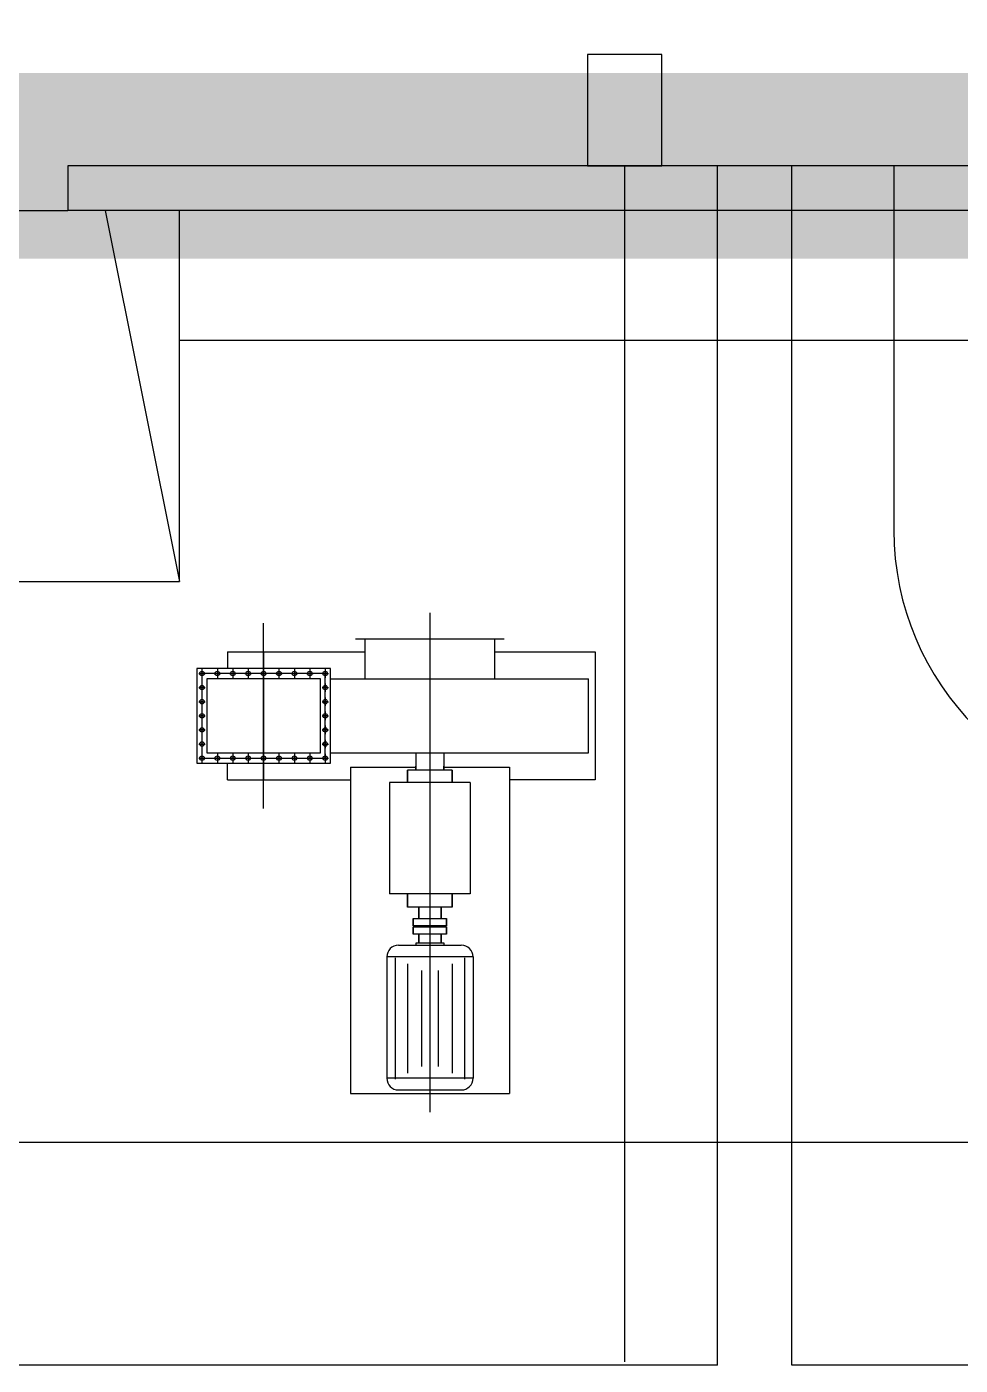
# Model space of a CAD drawing. Extents: x -170 to 1091, y -90 to 504.
# Drawn here: x 185.73 to 190.76, y 76.24 to 83.45 of the extents above; entities that cross this region are included whole.
import ezdxf

# ---------------------------------------------------------------- set-up
doc = ezdxf.new("R2010")
doc.units = 0
doc.header["$LTSCALE"] = 1000
doc.linetypes.add('PF_CENTER', pattern=[400, 250, -50, 50, -50])
doc.linetypes.add('PF_DIVIDE', pattern=[250, 100, -50, 0, -50, 0, -50])
doc.layers.get('0').update_dxf_attribs({"linetype": 'CONTINUOUS'})
for name, color, linetype in [('01', 7, 'CONTINUOUS'), ('02', 1, 'CONTINUOUS'), ('05', 4, 'PF_CENTER'), ('07', 6, 'PF_DIVIDE'), ('TKX', 3, 'CONTINUOUS')]:
    doc.layers.add(name, color=color, linetype=linetype)

msp = doc.modelspace()

# ---------------------------------------------------------------- linework, layer by layer
for p, q in [((188.3, 80.14835, 0), (187.5, 80.14835, 0)), ((187.55, 80.14835, 0), (187.55, 79.93535, 0)), ((188.25, 79.93535, 0), (188.25, 80.14835, 0)), ((187.364, 79.93535, 0), (188.75404, 79.93535, 0)), ((187.825, 79.53535, 0), (187.825, 79.44185, 0)), ((187.975, 79.53535, 0), (187.975, 79.44185, 0)), ((188.02, 79.44185, 0), (187.78, 79.44185, 0)), ((187.78, 79.37588, 0), (187.78, 79.44185, 0)), ((187.78, 79.44185, 0), (187.78, 79.37588, 0)), ((187.825, 79.44185, 0), (187.825, 79.46485, 0)), ((187.975, 79.44185, 0), (187.975, 79.46485, 0)), ((188.02, 79.37588, 0), (188.02, 79.44185, 0)), ((188.02, 79.44185, 0), (188.02, 79.37588, 0)), ((187.6825, 79.37588, 0), (187.6825, 78.77665, 0)), ((188.1175, 79.37588, 0), (187.6825, 79.37588, 0)), ((188.1175, 79.37588, 0), (188.1175, 78.77665, 0)), ((188.1175, 78.77665, 0), (187.6825, 78.77665, 0)), ((187.78, 78.77665, 0), (187.78, 78.70368, 0)), ((187.78, 78.70368, 0), (187.78, 78.77665, 0)), ((188.02, 78.77665, 0), (188.02, 78.70368, 0)), ((188.02, 78.70368, 0), (188.02, 78.77665, 0)), ((188.02, 78.70368, 0), (187.78, 78.70368, 0)), ((187.84, 78.70368, 0), (187.84, 78.64243, 0)), ((187.84, 78.64243, 0), (187.84, 78.70368, 0)), ((187.96, 78.70368, 0), (187.96, 78.64243, 0)), ((187.96, 78.64243, 0), (187.96, 78.70368, 0)), ((187.81, 78.64243, 0), (187.99, 78.64243, 0)), ((187.81, 78.60335, 0), (187.81, 78.64243, 0)), ((187.81, 78.64243, 0), (187.81, 78.60335, 0)), ((187.99, 78.60335, 0), (187.99, 78.64243, 0)), ((187.99, 78.64243, 0), (187.99, 78.60335, 0)), ((187.99, 78.60335, 0), (187.81, 78.60335, 0)), ((187.81, 78.55835, 0), (187.81, 78.59743, 0)), ((187.81, 78.59743, 0), (187.81, 78.55835, 0)), ((187.81, 78.59743, 0), (187.99, 78.59743, 0)), ((187.99, 78.55835, 0), (187.81, 78.55835, 0)), ((187.84, 78.60335, 0), (187.84, 78.59743, 0)), ((187.84, 78.59743, 0), (187.84, 78.60335, 0)), ((187.84, 78.55835, 0), (187.84, 78.51043, 0)), ((187.84, 78.51043, 0), (187.84, 78.55835, 0)), ((187.96, 78.60335, 0), (187.96, 78.59743, 0)), ((187.96, 78.59743, 0), (187.96, 78.60335, 0)), ((187.96, 78.55835, 0), (187.96, 78.51043, 0)), ((187.96, 78.51043, 0), (187.96, 78.55835, 0)), ((187.99, 78.55835, 0), (187.99, 78.59743, 0)), ((187.99, 78.59743, 0), (187.99, 78.55835, 0)), ((187.73066, 78.49902, 0), (188.06934, 78.49902, 0)), ((188.13234, 78.43602, 0), (187.66766, 78.43602, 0)), ((187.66766, 78.43602, 0), (187.66766, 77.78201, 0)), ((188.13234, 78.43602, 0), (188.13234, 77.78201, 0)), ((188.13234, 77.78201, 0), (187.66766, 77.78201, 0)), ((187.73066, 77.71901, 0), (188.06934, 77.71901, 0))]:
    msp.add_line(p, q)
at = {"linetype": 'Continuous', "const_width": 1, "elevation": 0}
msp.add_lwpolyline([(165.7, 127.02385), (280.5, 127.02385), (280.5, 82.69885), (165.7, 82.69885)], close=True, dxfattribs=at)
at = {"elevation": 0}
msp.add_lwpolyline([(187.82348, 78.51043), (187.82348, 78.49902), (187.97652, 78.49902), (187.97652, 78.51043)], close=True, dxfattribs=at)
for centre, start, end in [((187.73066, 78.43602, 0), 90, 180), ((188.06934, 78.43602, 0), 0, 90), ((187.73066, 77.78201, 0), 180, 270)]:
    msp.add_arc(centre, 0.063, start, end)
at = {"layer": '01', "ltscale": 8}
for p, q in [((190.4, 82.69885, 0), (190.4, 80.73535, 0)), ((186.81, 80.08035, 0), (186.81, 79.99035, 0)), ((186.81, 80.08035, 0), (187.55, 80.08035, 0)), ((188.25, 80.08035, 0), (188.79, 80.08035, 0)), ((188.79, 80.08035, 0), (188.79, 79.39035, 0)), ((187.364, 79.99035, 0), (186.644, 79.99035, 0)), ((186.644, 79.99035, 0), (186.644, 79.48035, 0)), ((187.31, 79.93535, 0), (186.698, 79.93535, 0)), ((186.698, 79.93535, 0), (186.698, 79.53535, 0)), ((187.31, 79.53535, 0), (187.31, 79.93535, 0)), ((187.364, 79.48035, 0), (187.364, 79.99035, 0)), ((188.75404, 79.53535, 0), (188.75404, 79.93535, 0)), ((186.698, 79.53535, 0), (187.31, 79.53535, 0)), ((186.644, 79.48035, 0), (187.364, 79.48035, 0)), ((186.81, 79.39035, 0), (186.81, 79.48035, 0)), ((187.4715, 79.45835, 0), (187.4715, 77.70035, 0)), ((187.4715, 79.45835, 0), (187.825, 79.45835, 0)), ((187.975, 79.45835, 0), (188.3285, 79.45835, 0)), ((188.3285, 79.45835, 0), (188.3285, 77.70035, 0)), ((186.81, 79.39035, 0), (187.4715, 79.39035, 0)), ((188.79, 79.39035, 0), (188.3285, 79.39035, 0)), ((187.4715, 77.70035, 0), (188.3285, 77.70035, 0))]:
    msp.add_line(p, q, dxfattribs=at)
at = {"layer": '01'}
msp.add_line((187.364, 79.53535, 0), (188.75404, 79.53535, 0), dxfattribs=at)
at = {"layer": '01', "ltscale": 8}
for centre in [(186.672, 79.96335, 0), (186.755, 79.96335, 0), (186.838, 79.96335, 0), (186.921, 79.96335, 0), (187.004, 79.96335, 0), (187.087, 79.96335, 0), (187.17, 79.96335, 0), (187.253, 79.96335, 0), (187.336, 79.96335, 0), (186.672, 79.88735, 0), (187.336, 79.88735, 0), (186.672, 79.81135, 0), (187.336, 79.81135, 0), (186.672, 79.73535, 0), (187.336, 79.73535, 0), (186.672, 79.65935, 0), (187.336, 79.65935, 0), (186.672, 79.58335, 0), (187.336, 79.58335, 0), (186.672, 79.50735, 0), (186.755, 79.50735, 0), (186.838, 79.50735, 0), (186.921, 79.50735, 0), (187.004, 79.50735, 0), (187.087, 79.50735, 0), (187.17, 79.50735, 0), (187.253, 79.50735, 0), (187.336, 79.50735, 0)]:
    msp.add_circle(centre, 0.012, dxfattribs=at)
msp.add_arc((191.9, 80.73535, 0), 1.5, 180, 270, dxfattribs=at)
at = {"layer": '01'}
msp.add_arc((188.06934, 77.78201, 0), 0.063, 270, 0, dxfattribs=at)
at = {"layer": '02', "ltscale": 8}
for p, q in [((189.45, 76.23535), (189.45, 82.69885, 0)), ((189.85, 76.23535), (189.85, 82.69885, 0)), ((189.45, 76.23535), (179.35, 76.23535, 0)), ((199.95, 76.23535, 0), (189.85, 76.23535))]:
    msp.add_line(p, q, dxfattribs=at)
at = {"layer": '02'}
for p, q in [((187.71372, 78.43095, 0), (187.71372, 77.77674, 0)), ((188.08628, 78.43095, 0), (188.08628, 77.77674, 0)), ((187.77978, 78.39889, 0), (187.77978, 77.8088, 0)), ((187.85476, 78.36251, 0), (187.85476, 77.84519, 0)), ((187.94524, 78.36251, 0), (187.94524, 77.84519, 0)), ((188.02022, 78.39889, 0), (188.02022, 77.8088, 0))]:
    msp.add_line(p, q, dxfattribs=at)
at = {"layer": '05', "ltscale": 8}
for p, q in [((188.95, 76.25419), (188.95, 82.69885)), ((188.95, 76.25419), (188.95, 82.69885)), ((187.9, 80.28984, 0), (187.9, 77.59869, 0)), ((187.004, 79.23535, 0), (187.004, 80.23535, 0)), ((187.004, 79.36985, 0), (187.004, 80.10085, 0)), ((187.004, 80.07985, 0), (187.004, 79.39085, 0)), ((186.65476, 79.96335, 0), (186.68924, 79.96335, 0)), ((186.6786, 79.96335, 0), (186.6654, 79.96335, 0)), ((186.672, 79.98625, 0), (186.672, 79.94044, 0)), ((186.672, 79.96995, 0), (186.672, 79.95675, 0)), ((187.336, 79.96335, 0), (186.672, 79.96335, 0)), ((186.672, 79.96335, 0), (186.672, 79.50735, 0)), ((186.73776, 79.96335, 0), (186.77224, 79.96335, 0)), ((186.7616, 79.96335, 0), (186.7484, 79.96335, 0)), ((186.755, 79.98625, 0), (186.755, 79.94044, 0)), ((186.755, 79.96995, 0), (186.755, 79.95675, 0)), ((186.82076, 79.96335, 0), (186.85524, 79.96335, 0)), ((186.8446, 79.96335, 0), (186.8314, 79.96335, 0)), ((186.838, 79.98625, 0), (186.838, 79.94044, 0)), ((186.838, 79.96995, 0), (186.838, 79.95675, 0)), ((186.90376, 79.96335, 0), (186.93824, 79.96335, 0)), ((186.9276, 79.96335, 0), (186.9144, 79.96335, 0)), ((186.921, 79.98625, 0), (186.921, 79.94044, 0)), ((186.921, 79.96995, 0), (186.921, 79.95675, 0)), ((186.98676, 79.96335, 0), (187.02124, 79.96335, 0)), ((187.0106, 79.96335, 0), (186.9974, 79.96335, 0)), ((187.004, 79.98625, 0), (187.004, 79.94044, 0)), ((187.004, 79.96995, 0), (187.004, 79.95675, 0)), ((187.06976, 79.96335, 0), (187.10424, 79.96335, 0)), ((187.0936, 79.96335, 0), (187.0804, 79.96335, 0)), ((187.087, 79.98625, 0), (187.087, 79.94044, 0)), ((187.087, 79.96995, 0), (187.087, 79.95675, 0)), ((187.15276, 79.96335, 0), (187.18724, 79.96335, 0)), ((187.1766, 79.96335, 0), (187.1634, 79.96335, 0)), ((187.17, 79.98625, 0), (187.17, 79.94044, 0)), ((187.17, 79.96995, 0), (187.17, 79.95675, 0)), ((187.23576, 79.96335, 0), (187.27024, 79.96335, 0)), ((187.2596, 79.96335, 0), (187.2464, 79.96335, 0)), ((187.253, 79.98625, 0), (187.253, 79.94044, 0)), ((187.253, 79.96995, 0), (187.253, 79.95675, 0)), ((187.31876, 79.96335, 0), (187.35324, 79.96335, 0)), ((187.3426, 79.96335, 0), (187.3294, 79.96335, 0)), ((187.336, 79.98625, 0), (187.336, 79.94044, 0)), ((187.336, 79.96995, 0), (187.336, 79.95675, 0)), ((187.336, 79.50735, 0), (187.336, 79.96335, 0)), ((186.65476, 79.88735, 0), (186.68924, 79.88735, 0)), ((186.6786, 79.88735, 0), (186.6654, 79.88735, 0)), ((186.672, 79.91025, 0), (186.672, 79.86444, 0)), ((186.672, 79.89395, 0), (186.672, 79.88075, 0)), ((187.31876, 79.88735, 0), (187.35324, 79.88735, 0)), ((187.3426, 79.88735, 0), (187.3294, 79.88735, 0)), ((187.336, 79.91025, 0), (187.336, 79.86444, 0)), ((187.336, 79.89395, 0), (187.336, 79.88075, 0)), ((186.65476, 79.81135, 0), (186.68924, 79.81135, 0)), ((186.6786, 79.81135, 0), (186.6654, 79.81135, 0)), ((186.672, 79.83425, 0), (186.672, 79.78844, 0)), ((186.672, 79.81795, 0), (186.672, 79.80475, 0)), ((187.31876, 79.81135, 0), (187.35324, 79.81135, 0)), ((187.3426, 79.81135, 0), (187.3294, 79.81135, 0)), ((187.336, 79.83425, 0), (187.336, 79.78844, 0)), ((187.336, 79.81795, 0), (187.336, 79.80475, 0)), ((186.65476, 79.73535, 0), (186.68924, 79.73535, 0)), ((186.6786, 79.73535, 0), (186.6654, 79.73535, 0)), ((186.672, 79.75825, 0), (186.672, 79.71244, 0)), ((186.672, 79.74195, 0), (186.672, 79.72875, 0)), ((187.31876, 79.73535, 0), (187.35324, 79.73535, 0)), ((187.3426, 79.73535, 0), (187.3294, 79.73535, 0)), ((187.336, 79.75825, 0), (187.336, 79.71244, 0)), ((187.336, 79.74195, 0), (187.336, 79.72875, 0)), ((186.65476, 79.65935, 0), (186.68924, 79.65935, 0)), ((186.6786, 79.65935, 0), (186.6654, 79.65935, 0)), ((186.672, 79.68225, 0), (186.672, 79.63644, 0)), ((186.672, 79.66595, 0), (186.672, 79.65275, 0)), ((187.31876, 79.65935, 0), (187.35324, 79.65935, 0)), ((187.3426, 79.65935, 0), (187.3294, 79.65935, 0)), ((187.336, 79.68225, 0), (187.336, 79.63644, 0)), ((187.336, 79.66595, 0), (187.336, 79.65275, 0)), ((186.65476, 79.58335, 0), (186.68924, 79.58335, 0)), ((186.6786, 79.58335, 0), (186.6654, 79.58335, 0)), ((186.672, 79.60625, 0), (186.672, 79.56044, 0)), ((186.672, 79.58995, 0), (186.672, 79.57675, 0)), ((187.31876, 79.58335, 0), (187.35324, 79.58335, 0)), ((187.3426, 79.58335, 0), (187.3294, 79.58335, 0)), ((187.336, 79.60625, 0), (187.336, 79.56044, 0)), ((187.336, 79.58995, 0), (187.336, 79.57675, 0)), ((186.65476, 79.50735, 0), (186.68924, 79.50735, 0)), ((186.6786, 79.50735, 0), (186.6654, 79.50735, 0)), ((186.672, 79.53025, 0), (186.672, 79.48444, 0)), ((186.672, 79.51395, 0), (186.672, 79.50075, 0)), ((186.672, 79.50735, 0), (187.336, 79.50735, 0)), ((186.73776, 79.50735, 0), (186.77224, 79.50735, 0)), ((186.7616, 79.50735, 0), (186.7484, 79.50735, 0)), ((186.755, 79.53025, 0), (186.755, 79.48444, 0)), ((186.755, 79.51395, 0), (186.755, 79.50075, 0)), ((186.82076, 79.50735, 0), (186.85524, 79.50735, 0)), ((186.8446, 79.50735, 0), (186.8314, 79.50735, 0)), ((186.838, 79.53025, 0), (186.838, 79.48444, 0)), ((186.838, 79.51395, 0), (186.838, 79.50075, 0)), ((186.90376, 79.50735, 0), (186.93824, 79.50735, 0)), ((186.9276, 79.50735, 0), (186.9144, 79.50735, 0)), ((186.921, 79.53025, 0), (186.921, 79.48444, 0)), ((186.921, 79.51395, 0), (186.921, 79.50075, 0)), ((186.98676, 79.50735, 0), (187.02124, 79.50735, 0)), ((187.0106, 79.50735, 0), (186.9974, 79.50735, 0)), ((187.004, 79.53025, 0), (187.004, 79.48444, 0)), ((187.004, 79.51395, 0), (187.004, 79.50075, 0)), ((187.06976, 79.50735, 0), (187.10424, 79.50735, 0)), ((187.0936, 79.50735, 0), (187.0804, 79.50735, 0)), ((187.087, 79.53025, 0), (187.087, 79.48444, 0)), ((187.087, 79.51395, 0), (187.087, 79.50075, 0)), ((187.15276, 79.50735, 0), (187.18724, 79.50735, 0)), ((187.1766, 79.50735, 0), (187.1634, 79.50735, 0)), ((187.17, 79.53025, 0), (187.17, 79.48444, 0)), ((187.17, 79.51395, 0), (187.17, 79.50075, 0)), ((187.23576, 79.50735, 0), (187.27024, 79.50735, 0)), ((187.2596, 79.50735, 0), (187.2464, 79.50735, 0)), ((187.253, 79.53025, 0), (187.253, 79.48444, 0)), ((187.253, 79.51395, 0), (187.253, 79.50075, 0)), ((187.31876, 79.50735, 0), (187.35324, 79.50735, 0)), ((187.3426, 79.50735, 0), (187.3294, 79.50735, 0)), ((187.336, 79.53025, 0), (187.336, 79.48444, 0)), ((187.336, 79.51395, 0), (187.336, 79.50075, 0))]:
    msp.add_line(p, q, dxfattribs=at)
at = {"layer": '07', "ltscale": 8}
msp.add_line((222.82, 77.43535, 0), (165.58, 77.43535, 0), dxfattribs=at)
at = {"layer": 'TKX', "color": 3}
for p, q in [((202.45, 82.69885), (185.95, 82.69885)), ((185.95, 82.69885), (185.95, 82.45885)), ((202.45, 82.45885), (185.95, 82.45885)), ((186.15, 82.45885), (186.55, 80.45885)), ((186.55, 80.45885), (186.55, 82.45885)), ((201.85, 81.75885), (186.55, 81.75885)), ((180.85, 80.45885), (186.55, 80.45885))]:
    msp.add_line(p, q, dxfattribs=at)
at = {"layer": 'TKX', "color": 8}
msp.add_line((181.45, 82.45885), (185.95, 82.45885), dxfattribs=at)
at = {"layer": 'TKX', "color": 8, "elevation": 0}
msp.add_lwpolyline([(189.15, 83.29885), (188.75, 83.29885), (188.75, 82.69885), (189.15, 82.69885)], close=True, dxfattribs=at)

doc.saveas('drawing.dxf')
